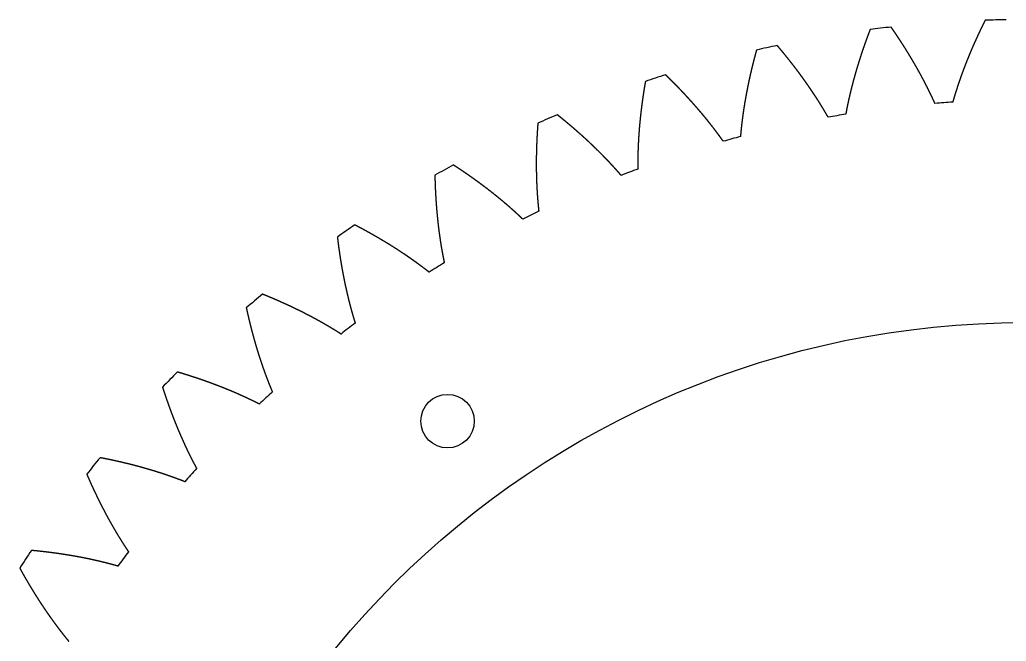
# Model space of a CAD drawing. Header units: millimetres. Extents: x -106 to 415, y -206 to 191.
# Drawn here: x 291.6 to 347, y 156.1 to 191 of the extents above; entities that cross this region are included whole.
import ezdxf

# ---------------------------------------------------------------- set-up
doc = ezdxf.new("R2010")
doc.units = ezdxf.units.MM
doc.header["$MEASUREMENT"] = 0

msp = doc.modelspace()

# ---------------------------------------------------------------- linework, layer by layer
for centre, radius in [((348, 123.99216), 50), ((315.63223, 168.45934), 1.5)]:
    msp.add_circle(centre, radius)
for radius, start, end in [(67, 90.8761711, 91.8930599), (67, 96.4146326, 97.4315214), (67, 101.9530941, 102.969983), (67, 107.4915557, 108.5084445), (62.5, 93.6954393, 94.6122532), (67, 113.0300172, 114.046906), (62.5, 99.2339009, 100.1507147), (62.5, 104.7723624, 105.6891762), (67, 118.5684787, 119.5853676), (62.5, 110.3108239, 111.2276378), (62.5, 115.8492855, 116.7660993), (67, 124.1069403, 125.1238291), (62.5, 121.387747, 122.3045609), (67, 129.6454018, 130.6622907), (62.5, 126.9262085, 127.8430224), (67, 135.1838634, 136.2007522), (62.5, 132.4646701, 133.3814839), (67, 140.7223249, 141.7392137), (62.5, 138.0031316, 138.9199455), (67, 146.2607864, 147.2776753), (62.5, 143.5415932, 144.458407)]:
    msp.add_arc((348, 123.99217), radius, start, end)
for points in [[(345.78671, 190.9556), (345.77667, 190.93549), (345.75661, 190.89527), (345.72664, 190.83491), (345.68694, 190.75439), (345.6377, 190.65366), (345.58888, 190.55286), (345.54047, 190.45197), (345.49247, 190.35101), (345.44488, 190.24997), (345.39772, 190.14886), (345.35097, 190.04767), (345.30464, 189.94641), (345.25874, 189.84507), (345.21326, 189.74367), (345.16821, 189.64219), (345.12359, 189.54064), (345.07941, 189.43902), (345.03566, 189.33733), (344.99235, 189.23557), (344.94949, 189.13375), (344.90706, 189.03186), (344.86509, 188.9299), (344.82357, 188.82788), (344.7825, 188.7258), (344.74189, 188.62365), (344.70173, 188.52144), (344.66204, 188.41916), (344.62282, 188.31683), (344.58406, 188.21444), (344.54578, 188.11199), (344.50798, 188.00948), (344.47066, 187.90691), (344.43383, 187.80429), (344.39748, 187.70161), (344.36163, 187.59888), (344.32627, 187.49609), (344.29141, 187.39325), (344.25706, 187.29036), (344.22322, 187.18742), (344.18989, 187.08443), (344.15709, 186.9814), (344.12483, 186.87831), (344.0931, 186.77519), (344.06191, 186.67201), (344.03125, 186.56879), (344.00716, 186.48618), (343.98934, 186.42421), (343.97756, 186.38288), (343.9717, 186.36221)], [(339.33414, 190.42938), (339.32608, 190.40839), (339.31, 190.36642), (339.286, 190.30346), (339.25425, 190.21948), (339.21497, 190.11447), (339.1761, 190.00942), (339.13766, 189.90434), (339.09962, 189.79921), (339.06201, 189.69405), (339.02482, 189.58886), (338.98806, 189.48363), (338.95172, 189.37837), (338.91581, 189.27308), (338.88033, 189.16775), (338.84529, 189.0624), (338.81068, 188.95702), (338.77651, 188.85161), (338.74278, 188.74617), (338.7095, 188.64071), (338.67666, 188.53523), (338.64427, 188.42972), (338.61233, 188.32419), (338.58085, 188.21863), (338.54982, 188.11306), (338.51926, 188.00747), (338.48916, 187.90186), (338.45952, 187.79624), (338.43036, 187.69059), (338.40167, 187.58494), (338.37345, 187.47927), (338.34572, 187.37359), (338.31847, 187.2679), (338.29172, 187.1622), (338.26545, 187.0565), (338.23968, 186.95078), (338.21441, 186.84507), (338.18964, 186.73934), (338.16537, 186.63362), (338.14163, 186.52789), (338.1184, 186.42217), (338.0957, 186.31645), (338.07353, 186.21073), (338.0519, 186.10502), (338.03081, 185.99932), (338.01027, 185.89362), (337.99426, 185.80907), (337.9825, 185.74567), (337.97476, 185.70339), (337.97092, 185.68226)], [(342.97424, 186.28977), (342.96546, 186.30937), (342.94783, 186.34857), (342.92124, 186.40732), (342.88546, 186.48558), (342.84022, 186.58329), (342.79444, 186.68087), (342.74815, 186.77833), (342.70133, 186.87567), (342.65398, 186.97289), (342.60613, 187.06998), (342.55777, 187.16695), (342.50891, 187.2638), (342.45956, 187.36052), (342.40972, 187.45712), (342.3594, 187.55359), (342.3086, 187.64994), (342.25732, 187.74616), (342.20558, 187.84226), (342.15336, 187.93823), (342.10068, 188.03408), (342.04753, 188.1298), (341.99394, 188.22539), (341.93988, 188.32086), (341.88538, 188.41619), (341.83044, 188.5114), (341.77505, 188.60648), (341.71922, 188.70143), (341.66296, 188.79625), (341.60626, 188.89095), (341.54913, 188.98551), (341.49157, 189.07994), (341.43359, 189.17424), (341.37519, 189.26841), (341.31637, 189.36244), (341.25713, 189.45635), (341.19747, 189.55012), (341.13741, 189.64376), (341.07694, 189.73727), (341.01606, 189.83064), (340.95478, 189.92388), (340.89309, 190.01698), (340.83101, 190.10995), (340.76853, 190.20278), (340.70565, 190.29547), (340.64238, 190.38803), (340.59145, 190.46197), (340.55308, 190.51736), (340.52743, 190.55426), (340.51458, 190.57271)], [(332.96248, 189.28285), (332.95648, 189.26118), (332.94453, 189.21786), (332.92672, 189.15287), (332.90322, 189.06622), (332.87426, 188.95791), (332.84571, 188.8496), (332.81759, 188.74129), (332.78988, 188.63299), (332.76259, 188.52469), (332.73573, 188.4164), (332.70929, 188.30812), (332.68328, 188.19984), (332.6577, 188.09157), (332.63256, 187.98332), (332.60784, 187.87507), (332.58357, 187.76684), (332.55973, 187.65863), (332.53633, 187.55043), (332.51338, 187.44225), (332.49088, 187.33408), (332.46882, 187.22594), (332.44722, 187.11782), (332.42607, 187.00972), (332.40538, 186.90165), (332.38515, 186.7936), (332.36538, 186.68558), (332.34608, 186.57759), (332.32725, 186.46962), (332.30889, 186.36169), (332.291, 186.25379), (332.2736, 186.14593), (332.25668, 186.03811), (332.24025, 185.93032), (332.22431, 185.82257), (332.20886, 185.71486), (332.19391, 185.6072), (332.17946, 185.49958), (332.16551, 185.39201), (332.15208, 185.28448), (332.13916, 185.17701), (332.12677, 185.06959), (332.11491, 184.96223), (332.10359, 184.85493), (332.0928, 184.74768), (332.08255, 184.6405), (332.07478, 184.5548), (332.06919, 184.49055), (332.06557, 184.44773), (332.06379, 184.42632)], [(336.98512, 185.51389), (336.97448, 185.53255), (336.95316, 185.56986), (336.92102, 185.62577), (336.87785, 185.70021), (336.82339, 185.7931), (336.76841, 185.88581), (336.71293, 185.97835), (336.65693, 186.07071), (336.60042, 186.16291), (336.54342, 186.25493), (336.48593, 186.34678), (336.42795, 186.43846), (336.36949, 186.52996), (336.31057, 186.6213), (336.25117, 186.71247), (336.19131, 186.80346), (336.13098, 186.89429), (336.0702, 186.98494), (336.00897, 187.07543), (335.94728, 187.16574), (335.88515, 187.25589), (335.82257, 187.34586), (335.75956, 187.43566), (335.69611, 187.52529), (335.63224, 187.61475), (335.56793, 187.70404), (335.5032, 187.79316), (335.43804, 187.88211), (335.37247, 187.97089), (335.30648, 188.0595), (335.24008, 188.14793), (335.17327, 188.23619), (335.10605, 188.32429), (335.03842, 188.41221), (334.9704, 188.49996), (334.90198, 188.58753), (334.83315, 188.67494), (334.76394, 188.76217), (334.69433, 188.84923), (334.62434, 188.93612), (334.55395, 189.02284), (334.48319, 189.10938), (334.41204, 189.19574), (334.34051, 189.28194), (334.2686, 189.36796), (334.21078, 189.43664), (334.16724, 189.48807), (334.13814, 189.52232), (334.12357, 189.53944)], [(331.09884, 184.16359), (331.08645, 184.18114), (331.06162, 184.21622), (331.02424, 184.26876), (330.97409, 184.3387), (330.91092, 184.42589), (330.84725, 184.51286), (330.78309, 184.59961), (330.71844, 184.68614), (330.6533, 184.77245), (330.58768, 184.85854), (330.52159, 184.94442), (330.45504, 185.03007), (330.38802, 185.11551), (330.32055, 185.20073), (330.25263, 185.28574), (330.18427, 185.37053), (330.11546, 185.45511), (330.04622, 185.53948), (329.97653, 185.62363), (329.90642, 185.70757), (329.83588, 185.7913), (329.76491, 185.87481), (329.69352, 185.95811), (329.62172, 186.0412), (329.54951, 186.12408), (329.47688, 186.20674), (329.40385, 186.2892), (329.33042, 186.37145), (329.25658, 186.45348), (329.18235, 186.5353), (329.10772, 186.61692), (329.0327, 186.69832), (328.9573, 186.77952), (328.8815, 186.8605), (328.80533, 186.94127), (328.72877, 187.02184), (328.65183, 187.10219), (328.57452, 187.18234), (328.49684, 187.26228), (328.41878, 187.342), (328.34036, 187.42152), (328.26157, 187.50083), (328.18242, 187.57992), (328.10291, 187.65881), (328.02303, 187.73749), (327.95885, 187.80026), (327.91055, 187.84725), (327.87828, 187.87854), (327.86213, 187.89417)], [(326.73122, 187.52672), (326.72734, 187.50458), (326.71963, 187.4603), (326.70817, 187.39389), (326.69315, 187.30538), (326.67477, 187.19478), (326.65681, 187.08422), (326.63927, 186.97371), (326.62214, 186.86324), (326.60544, 186.75281), (326.58915, 186.64243), (326.57329, 186.5321), (326.55785, 186.42182), (326.54284, 186.31159), (326.52826, 186.20141), (326.51411, 186.09129), (326.50039, 185.98122), (326.48711, 185.87121), (326.47427, 185.76126), (326.46186, 185.65137), (326.4499, 185.54154), (326.43839, 185.43177), (326.42732, 185.32207), (326.4167, 185.21243), (326.40654, 185.10287), (326.39683, 184.99337), (326.38758, 184.88394), (326.37879, 184.77459), (326.37047, 184.66532), (326.36261, 184.55612), (326.35523, 184.447), (326.34831, 184.33796), (326.34188, 184.229), (326.33593, 184.12013), (326.33046, 184.01135), (326.32548, 183.90265), (326.32099, 183.79405), (326.31699, 183.68554), (326.3135, 183.57712), (326.3105, 183.4688), (326.30802, 183.36059), (326.30605, 183.25247), (326.30461, 183.14447), (326.3037, 183.03657), (326.30331, 182.92879), (326.30345, 182.82111), (326.30399, 182.73506), (326.30463, 182.67058), (326.30516, 182.62761), (326.30545, 182.60613)], [(325.37036, 182.25149), (325.35633, 182.26777), (325.32824, 182.30028), (325.28595, 182.34897), (325.22929, 182.41374), (325.158, 182.49443), (325.08623, 182.57485), (325.014, 182.655), (324.9413, 182.73489), (324.86814, 182.81451), (324.79452, 182.89387), (324.72045, 182.97296), (324.64593, 183.05179), (324.57099, 183.13036), (324.49561, 183.20868), (324.4198, 183.28673), (324.34357, 183.36453), (324.26692, 183.44208), (324.18986, 183.51936), (324.11238, 183.5964), (324.03449, 183.67318), (323.9562, 183.7497), (323.8775, 183.82598), (323.79841, 183.902), (323.71892, 183.97777), (323.63905, 184.05329), (323.55878, 184.12857), (323.47813, 184.20359), (323.39711, 184.27836), (323.3157, 184.35289), (323.23391, 184.42717), (323.15176, 184.5012), (323.06923, 184.57498), (322.98634, 184.64852), (322.90309, 184.72181), (322.81947, 184.79485), (322.73549, 184.86765), (322.65116, 184.94021), (322.56648, 185.01252), (322.48144, 185.08458), (322.39605, 185.1564), (322.31032, 185.22798), (322.22425, 185.29931), (322.13783, 185.3704), (322.05108, 185.44124), (321.96398, 185.51185), (321.89404, 185.56814), (321.84143, 185.61024), (321.80629, 185.63827), (321.78871, 185.65227)], [(320.69855, 185.17738), (320.69682, 185.15497), (320.69341, 185.11015), (320.68842, 185.04295), (320.68201, 184.9534), (320.6744, 184.84155), (320.66719, 184.72977), (320.66039, 184.61808), (320.65401, 184.50647), (320.64804, 184.39495), (320.64248, 184.28351), (320.63734, 184.17216), (320.63262, 184.06091), (320.62832, 183.94974), (320.62444, 183.83867), (320.62098, 183.7277), (320.61795, 183.61682), (320.61535, 183.50604), (320.61318, 183.39536), (320.61144, 183.28479), (320.61014, 183.17432), (320.60927, 183.06395), (320.60884, 182.95369), (320.60886, 182.84355), (320.60931, 182.73351), (320.61022, 182.62359), (320.61157, 182.51378), (320.61338, 182.40409), (320.61564, 182.29452), (320.61836, 182.18507), (320.62154, 182.07575), (320.62518, 181.96655), (320.6293, 181.85749), (320.63388, 181.74855), (320.63894, 181.63975), (320.64447, 181.53108), (320.65048, 181.42255), (320.65698, 181.31416), (320.66396, 181.20591), (320.67143, 181.09781), (320.67941, 180.98985), (320.68788, 180.88206), (320.69687, 180.77442), (320.70637, 180.66693), (320.71639, 180.55962), (320.72693, 180.45246), (320.73576, 180.36686), (320.74262, 180.30274), (320.7473, 180.26002), (320.74966, 180.23867)], [(319.85317, 179.79544), (319.83764, 179.81028), (319.80653, 179.83994), (319.75975, 179.88432), (319.6971, 179.94331), (319.61835, 180.01675), (319.53916, 180.08987), (319.45953, 180.16268), (319.37946, 180.23517), (319.29895, 180.30736), (319.21801, 180.37924), (319.13666, 180.45081), (319.05488, 180.52209), (318.9727, 180.59306), (318.89012, 180.66373), (318.80713, 180.73411), (318.72375, 180.80419), (318.63997, 180.87397), (318.55581, 180.94346), (318.47126, 181.01266), (318.38632, 181.08156), (318.30101, 181.15017), (318.21532, 181.21849), (318.12926, 181.28653), (318.04283, 181.35428), (317.95604, 181.42174), (317.86888, 181.48891), (317.78137, 181.5558), (317.6935, 181.6224), (317.60528, 181.68872), (317.51671, 181.75476), (317.4278, 181.82052), (317.33853, 181.88599), (317.24893, 181.95118), (317.15899, 182.0161), (317.06872, 182.08073), (316.97811, 182.14508), (316.88717, 182.20916), (316.7959, 182.27296), (316.7043, 182.33648), (316.61238, 182.39973), (316.52014, 182.4627), (316.42759, 182.52539), (316.33471, 182.5878), (316.24152, 182.64994), (316.14802, 182.71181), (316.07297, 182.76109), (316.01655, 182.79792), (315.97887, 182.82242), (315.96001, 182.83466)], [(314.92077, 182.25678), (314.92122, 182.2343), (314.92215, 182.18937), (314.92367, 182.122), (314.92593, 182.03225), (314.92915, 181.92018), (314.93277, 181.80823), (314.93678, 181.6964), (314.9412, 181.5847), (314.94602, 181.47312), (314.95124, 181.36167), (314.95687, 181.25034), (314.96291, 181.13915), (314.96936, 181.02809), (314.97622, 180.91716), (314.98349, 180.80637), (314.99117, 180.69572), (314.99928, 180.58521), (315.0078, 180.47484), (315.01674, 180.36461), (315.0261, 180.25453), (315.03589, 180.1446), (315.0461, 180.03481), (315.05675, 179.92518), (315.06783, 179.8157), (315.07934, 179.70638), (315.09128, 179.59722), (315.10367, 179.48821), (315.11649, 179.37937), (315.12976, 179.2707), (315.14348, 179.16219), (315.15764, 179.05386), (315.17226, 178.9457), (315.18734, 178.83771), (315.20287, 178.7299), (315.21887, 178.62228), (315.23533, 178.51483), (315.25225, 178.40757), (315.26965, 178.30051), (315.28752, 178.19363), (315.30588, 178.08695), (315.32472, 177.98047), (315.34406, 177.8742), (315.36389, 177.76814), (315.38422, 177.66229), (315.40504, 177.55665), (315.4221, 177.47231), (315.43512, 177.40914), (315.44389, 177.36708), (315.44831, 177.34605)], [(314.59877, 176.81837), (314.58188, 176.83165), (314.54806, 176.85816), (314.49721, 176.89782), (314.42916, 176.95049), (314.34369, 177.01598), (314.25782, 177.08111), (314.17153, 177.1459), (314.08483, 177.21033), (313.99774, 177.27441), (313.91024, 177.33814), (313.82236, 177.40153), (313.73409, 177.46458), (313.64544, 177.52728), (313.55642, 177.58966), (313.46703, 177.6517), (313.37727, 177.7134), (313.28715, 177.77477), (313.19667, 177.83582), (313.10584, 177.89653), (313.01465, 177.95691), (312.92311, 178.01697), (312.83123, 178.0767), (312.739, 178.13612), (312.64644, 178.1952), (312.55354, 178.25397), (312.46031, 178.31242), (312.36675, 178.37055), (312.27287, 178.42836), (312.17866, 178.48586), (312.08413, 178.54304), (311.98928, 178.59991), (311.89411, 178.65646), (311.79864, 178.7127), (311.70285, 178.76863), (311.60676, 178.82425), (311.51036, 178.87956), (311.41366, 178.93456), (311.31666, 178.98925), (311.21936, 179.04364), (311.12177, 179.09772), (311.02388, 179.15149), (310.92571, 179.20496), (310.82724, 179.25812), (310.72849, 179.31097), (310.62946, 179.36353), (310.55, 179.40533), (310.49028, 179.43655), (310.45042, 179.4573), (310.43047, 179.46766)], [(309.45185, 178.79217), (309.45447, 178.76984), (309.45973, 178.72521), (309.46774, 178.6583), (309.47866, 178.56919), (309.49268, 178.45795), (309.50708, 178.34687), (309.52187, 178.23596), (309.53705, 178.1252), (309.55261, 178.01461), (309.56857, 177.90418), (309.58492, 177.79392), (309.60166, 177.68383), (309.6188, 177.57391), (309.63633, 177.46416), (309.65426, 177.35459), (309.67259, 177.2452), (309.69132, 177.13598), (309.71045, 177.02695), (309.72999, 176.9181), (309.74993, 176.80944), (309.77029, 176.70096), (309.79105, 176.59267), (309.81223, 176.48458), (309.83382, 176.37668), (309.85582, 176.26898), (309.87825, 176.16148), (309.9011, 176.05418), (309.92437, 175.94709), (309.94806, 175.8402), (309.97219, 175.73353), (309.99674, 175.62706), (310.02173, 175.52082), (310.04716, 175.41479), (310.07303, 175.30899), (310.09934, 175.20341), (310.12609, 175.09805), (310.15329, 174.99293), (310.18094, 174.88804), (310.20904, 174.78339), (310.23761, 174.67898), (310.26664, 174.57482), (310.29614, 174.47091), (310.32611, 174.36726), (310.35656, 174.26386), (310.38749, 174.16072), (310.41261, 174.07842), (310.43166, 174.01681), (310.44446, 173.97579), (310.45088, 173.95529)], [(309.65624, 173.34808), (309.63815, 173.35966), (309.60193, 173.38278), (309.54748, 173.41735), (309.47467, 173.46321), (309.38328, 173.52014), (309.29151, 173.57669), (309.19938, 173.63284), (309.10687, 173.6886), (309.01399, 173.74398), (308.92076, 173.79897), (308.82716, 173.85358), (308.73322, 173.90781), (308.63893, 173.96167), (308.54431, 174.01516), (308.44935, 174.06828), (308.35406, 174.12103), (308.25843, 174.17342), (308.16249, 174.22545), (308.06621, 174.27711), (307.96962, 174.32841), (307.87272, 174.37936), (307.7755, 174.42994), (307.67797, 174.48017), (307.58013, 174.53005), (307.482, 174.57958), (307.38356, 174.62876), (307.28483, 174.67759), (307.1858, 174.72607), (307.08648, 174.77421), (306.98687, 174.822), (306.88698, 174.86944), (306.7868, 174.91655), (306.68635, 174.96331), (306.58561, 175.00974), (306.4846, 175.05582), (306.38331, 175.10157), (306.28175, 175.14698), (306.17993, 175.19206), (306.07783, 175.2368), (305.97548, 175.2812), (305.87286, 175.32528), (305.76998, 175.36902), (305.66684, 175.41243), (305.56345, 175.45551), (305.45981, 175.49826), (305.37669, 175.53219), (305.31424, 175.5575), (305.27255, 175.57431), (305.2517, 175.5827)], [(304.34285, 174.81591), (304.3476, 174.79394), (304.35715, 174.75002), (304.37158, 174.6842), (304.39104, 174.59656), (304.41574, 174.48719), (304.44079, 174.37802), (304.46622, 174.26905), (304.49202, 174.16028), (304.51818, 174.0517), (304.54472, 173.94333), (304.57164, 173.83516), (304.59893, 173.7272), (304.62659, 173.61945), (304.65463, 173.51191), (304.68306, 173.40458), (304.71186, 173.29746), (304.74104, 173.19057), (304.77061, 173.08389), (304.80056, 172.97743), (304.8309, 172.8712), (304.86162, 172.7652), (304.89274, 172.65942), (304.92425, 172.55388), (304.95616, 172.44856), (304.98845, 172.34349), (305.02115, 172.23866), (305.05425, 172.13406), (305.08774, 172.02972), (305.12165, 171.92561), (305.15595, 171.82177), (305.19067, 171.71817), (305.2258, 171.61483), (305.26134, 171.51176), (305.2973, 171.40894), (305.33367, 171.30639), (305.37047, 171.20411), (305.40769, 171.10211), (305.44533, 171.00037), (305.4834, 170.89892), (305.52191, 170.79776), (305.56086, 170.69688), (305.60025, 170.59631), (305.64009, 170.49603), (305.68038, 170.39606), (305.72111, 170.29639), (305.75406, 170.21689), (305.77897, 170.15741), (305.79566, 170.11781), (305.80403, 170.09803)], [(305.07171, 169.41696), (305.05258, 169.42674), (305.0143, 169.44626), (304.95677, 169.47541), (304.87988, 169.51403), (304.78342, 169.56188), (304.68662, 169.6093), (304.5895, 169.6563), (304.49204, 169.70287), (304.39425, 169.74902), (304.29614, 169.79476), (304.19772, 169.84008), (304.09898, 169.88499), (303.99993, 169.9295), (303.90059, 169.97361), (303.80094, 170.01732), (303.701, 170.06063), (303.60077, 170.10354), (303.50025, 170.14607), (303.39944, 170.1882), (303.29835, 170.22994), (303.19698, 170.27129), (303.09533, 170.31226), (302.99341, 170.35284), (302.89122, 170.39304), (302.78876, 170.43287), (302.68604, 170.47232), (302.58305, 170.51139), (302.47981, 170.55009), (302.37631, 170.58841), (302.27255, 170.62637), (302.16855, 170.66395), (302.06429, 170.70117), (301.95979, 170.73802), (301.85504, 170.7745), (301.75005, 170.81062), (301.64482, 170.84638), (301.53936, 170.88178), (301.43366, 170.91682), (301.32772, 170.95149), (301.22156, 170.98582), (301.11516, 171.01978), (301.00854, 171.05339), (300.9017, 171.08664), (300.79463, 171.11954), (300.68735, 171.15209), (300.60134, 171.17784), (300.53674, 171.19701), (300.49363, 171.20971), (300.47206, 171.21605)], [(299.64146, 170.36512), (299.64831, 170.34372), (299.66205, 170.30092), (299.68277, 170.2368), (299.7106, 170.15144), (299.74573, 170.04497), (299.78121, 169.93873), (299.81703, 169.83273), (299.85321, 169.72695), (299.88973, 169.62141), (299.92661, 169.5161), (299.96383, 169.41104), (300.00142, 169.30621), (300.03935, 169.20163), (300.07764, 169.0973), (300.11629, 168.99321), (300.15529, 168.88938), (300.19466, 168.7858), (300.23438, 168.68247), (300.27447, 168.5794), (300.31492, 168.4766), (300.35573, 168.37405), (300.39692, 168.27177), (300.43846, 168.16976), (300.48038, 168.06802), (300.52267, 167.96656), (300.56533, 167.86537), (300.60837, 167.76446), (300.65178, 167.66383), (300.69557, 167.56349), (300.73974, 167.46343), (300.7843, 167.36367), (300.82923, 167.26421), (300.87456, 167.16504), (300.92027, 167.06618), (300.96637, 166.96762), (301.01287, 166.86937), (301.05976, 166.77143), (301.10704, 166.6738), (301.15473, 166.5765), (301.20282, 166.47952), (301.25133, 166.38288), (301.30024, 166.28658), (301.34957, 166.19061), (301.39932, 166.095), (301.44949, 165.99972), (301.48995, 165.92378), (301.52048, 165.86697), (301.54092, 165.82917), (301.55116, 165.81029)], [(300.88799, 165.06172), (300.86801, 165.06961), (300.82802, 165.08534), (300.76795, 165.10881), (300.68768, 165.13982), (300.58706, 165.17814), (300.48614, 165.216), (300.38493, 165.2534), (300.28343, 165.29035), (300.18165, 165.32685), (300.07958, 165.36291), (299.97724, 165.39852), (299.87463, 165.43369), (299.77175, 165.46843), (299.66861, 165.50275), (299.56521, 165.53663), (299.46156, 165.5701), (299.35765, 165.60314), (299.2535, 165.63576), (299.14909, 165.66796), (299.04445, 165.69975), (298.93956, 165.73112), (298.83443, 165.76209), (298.72907, 165.79265), (298.62347, 165.8228), (298.51765, 165.85255), (298.4116, 165.8819), (298.30532, 165.91085), (298.19883, 165.93941), (298.09211, 165.96756), (297.98518, 165.99533), (297.87803, 166.0227), (297.77067, 166.04968), (297.66309, 166.07627), (297.55532, 166.10247), (297.44733, 166.12829), (297.33914, 166.15373), (297.23075, 166.17878), (297.12216, 166.20345), (297.01338, 166.22775), (296.90439, 166.25166), (296.79522, 166.2752), (296.68585, 166.29836), (296.5763, 166.32114), (296.46656, 166.34356), (296.35663, 166.3656), (296.26854, 166.38293), (296.20239, 166.39577), (296.15825, 166.40426), (296.13617, 166.40848)], [(295.39158, 165.48137), (295.40046, 165.46072), (295.41827, 165.41945), (295.44508, 165.35763), (295.48102, 165.27536), (295.52626, 165.17277), (295.57183, 165.07045), (295.61772, 164.9684), (295.66393, 164.86661), (295.71047, 164.76508), (295.75734, 164.66383), (295.80453, 164.56285), (295.85205, 164.46214), (295.89991, 164.36171), (295.94809, 164.26156), (295.9966, 164.16169), (296.04544, 164.0621), (296.09462, 163.9628), (296.14413, 163.8638), (296.19398, 163.76508), (296.24416, 163.66665), (296.29469, 163.56853), (296.34555, 163.4707), (296.39675, 163.37317), (296.44829, 163.27596), (296.50017, 163.17905), (296.5524, 163.08245), (296.60498, 162.98616), (296.6579, 162.89019), (296.71117, 162.79454), (296.76479, 162.69922), (296.81876, 162.60422), (296.87309, 162.50956), (296.92777, 162.41523), (296.98282, 162.32124), (297.03822, 162.22759), (297.09398, 162.13429), (297.1501, 162.04133), (297.20659, 161.94873), (297.26344, 161.85648), (297.32067, 161.7646), (297.37827, 161.67309), (297.43625, 161.58195), (297.49462, 161.4912), (297.55336, 161.40083), (297.61249, 161.31084), (297.66009, 161.23916), (297.69596, 161.18557), (297.71996, 161.14992), (297.73197, 161.13211)], [(297.14414, 160.32303), (297.12349, 160.32895), (297.08217, 160.34075), (297.02012, 160.35831), (296.93723, 160.38143), (296.83338, 160.40986), (296.72928, 160.4378), (296.62493, 160.46526), (296.52034, 160.49224), (296.41551, 160.51875), (296.31044, 160.54478), (296.20514, 160.57035), (296.09961, 160.59546), (295.99386, 160.62011), (295.88789, 160.64431), (295.7817, 160.66806), (295.67531, 160.69136), (295.5687, 160.71422), (295.46188, 160.73663), (295.35485, 160.75861), (295.24763, 160.78015), (295.1402, 160.80126), (295.03257, 160.82193), (294.92475, 160.84218), (294.81674, 160.862), (294.70854, 160.8814), (294.60015, 160.90038), (294.49158, 160.91893), (294.38282, 160.93707), (294.27389, 160.9548), (294.16477, 160.97211), (294.05548, 160.98902), (293.94602, 161.00551), (293.83638, 161.02159), (293.72658, 161.03727), (293.61661, 161.05255), (293.50647, 161.06743), (293.39617, 161.0819), (293.2857, 161.09598), (293.17508, 161.10966), (293.0643, 161.12294), (292.95336, 161.13583), (292.84227, 161.14833), (292.73103, 161.16043), (292.61964, 161.17215), (292.50809, 161.18348), (292.41874, 161.19223), (292.35166, 161.19863), (292.30691, 161.20281), (292.28453, 161.20488)], [(291.63289, 160.21023), (291.64372, 160.19054), (291.66543, 160.15119), (291.69808, 160.09224), (291.74179, 160.01382), (291.79673, 159.91608), (291.85195, 159.81864), (291.90748, 159.72149), (291.9633, 159.62463), (292.01942, 159.52807), (292.07584, 159.43181), (292.13256, 159.33586), (292.18958, 159.24021), (292.24691, 159.14487), (292.30453, 159.04983), (292.36245, 158.95511), (292.42068, 158.8607), (292.47921, 158.76662), (292.53805, 158.67285), (292.59719, 158.5794), (292.65664, 158.48628), (292.71639, 158.39349), (292.77646, 158.30103), (292.83683, 158.2089), (292.89752, 158.11711), (292.95851, 158.02566), (293.01982, 157.93455), (293.08144, 157.84379), (293.14338, 157.75337), (293.20563, 157.66331), (293.2682, 157.57361), (293.33109, 157.48427), (293.3943, 157.39529), (293.45784, 157.30668), (293.52169, 157.21844), (293.58587, 157.13057), (293.65038, 157.04309), (293.71521, 156.95598), (293.78037, 156.86926), (293.84586, 156.78293), (293.91169, 156.697), (293.97786, 156.61148), (294.04437, 156.52637), (294.11122, 156.44167), (294.17841, 156.35739), (294.24594, 156.27353), (294.30024, 156.20677), (294.34112, 156.15689), (294.36844, 156.12373), (294.38212, 156.10716)]]:
    msp.add_open_spline(points, degree=5)

doc.saveas('drawing.dxf')
